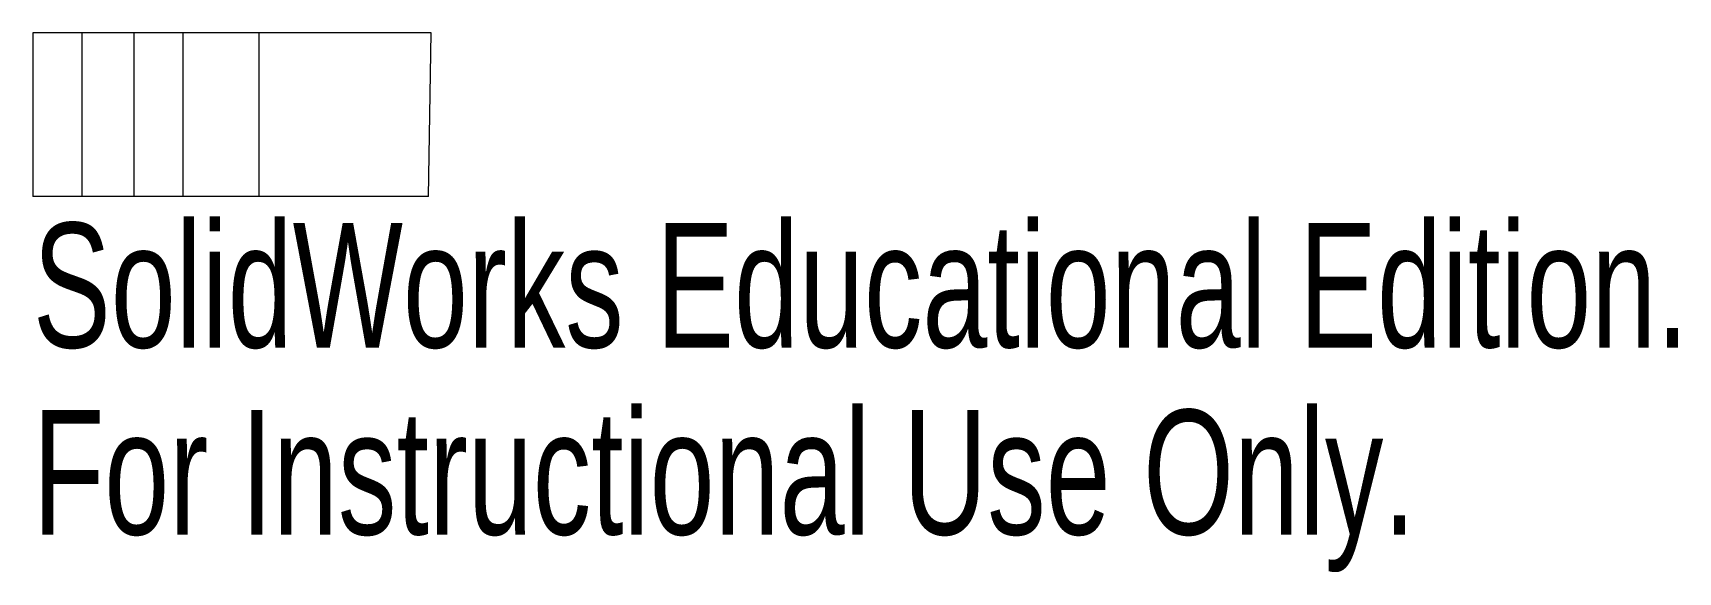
# Paper-space layout '_Left' of a CAD drawing. Header units: inches. Extents: x -2.67 to -0.17, y -0.27 to 0.55.
import ezdxf

# ---------------------------------------------------------------- set-up
doc = ezdxf.new("R2010")
doc.units = ezdxf.units.IN
doc.header["$MEASUREMENT"] = 0
doc.styles.add('SLDTEXTSTYLE0', font='TXT', dxfattribs={"width": 0.7})

psp = doc.layouts.new('_Left')

# ---------------------------------------------------------------- linework, layer by layer
at = {"color": 7, "linetype": 'Continuous', "lineweight": 15}
for p, q in [((-2.675, 0.55), (-2.675, 0.3)), ((-2.0677, 0.55), (-2.675, 0.55)), ((-2.6, 0.3), (-2.6, 0.55)), ((-2.5205, 0.3), (-2.5205, 0.55)), ((-2.4457, 0.3), (-2.4457, 0.55)), ((-2.3301, 0.3), (-2.3301, 0.55)), ((-2.0718, 0.3), (-2.0677, 0.55)), ((-2.0718, 0.3), (-2.675, 0.3))]:
    psp.add_line(p, q, dxfattribs=at)

# ---------------------------------------------------------------- texts
at = {"color": 7, "linetype": 'Continuous', "char_height": 0.1903, "attachment_point": 1, "style": 'SLDTEXTSTYLE0'}
for s, insert in [('SolidWorks Educational Edition.', (-2.675, 0.2599)), ('For Instructional Use Only.', (-2.675, -0.0256))]:
    psp.add_mtext(s, dxfattribs=dict(at, insert=insert))

doc.saveas('drawing.dxf')
